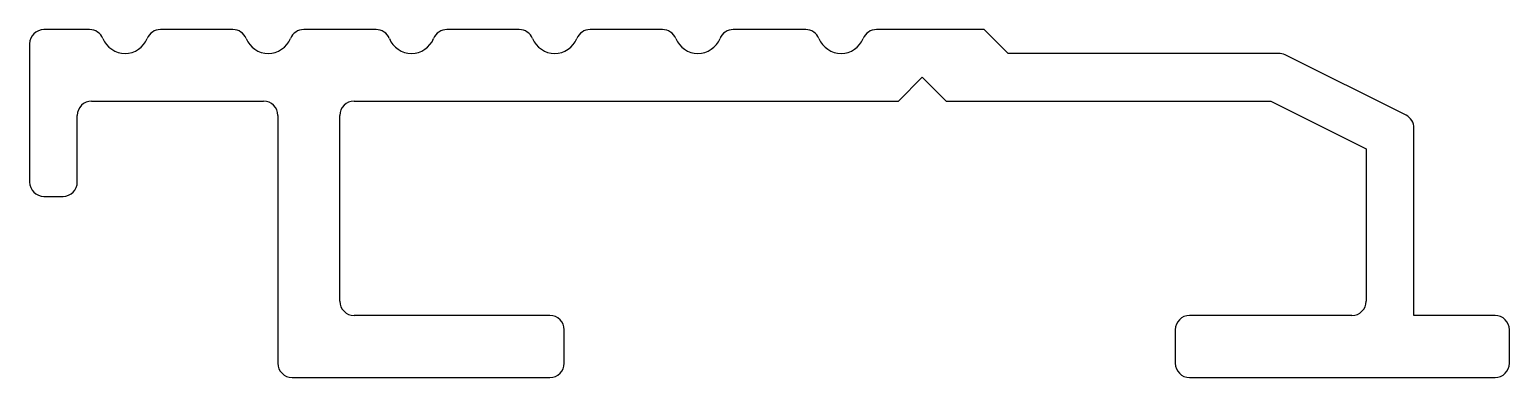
# Model space of a CAD drawing. Extents: x 3547.4 to 3578.4, y 1015.9 to 1023.2.
import ezdxf

# ---------------------------------------------------------------- set-up
doc = ezdxf.new("R2010")
doc.units = 0
doc.layers.get('0').update_dxf_attribs({"linetype": 'CONTINUOUS'})

msp = doc.modelspace()

# ---------------------------------------------------------------- linework, layer by layer
for p, q in [((3548.645, 1023.232), (3547.687, 1023.232)), ((3551.645, 1023.232), (3550.129, 1023.232)), ((3554.645, 1023.232), (3553.129, 1023.232)), ((3557.645, 1023.232), (3556.129, 1023.232)), ((3560.645, 1023.232), (3559.129, 1023.232)), ((3563.645, 1023.232), (3562.129, 1023.232)), ((3567.387, 1023.232), (3565.129, 1023.232)), ((3567.887, 1022.732), (3567.387, 1023.232)), ((3547.387, 1022.932), (3547.387, 1020.032)), ((3573.552, 1022.732), (3567.887, 1022.732)), ((3576.221, 1021.433), (3573.687, 1022.701)), ((3566.087, 1022.232), (3565.587, 1021.732)), ((3566.587, 1021.732), (3566.087, 1022.232)), ((3548.687, 1021.732), (3552.287, 1021.732)), ((3554.187, 1021.732), (3565.587, 1021.732)), ((3566.587, 1021.732), (3573.387, 1021.732)), ((3573.387, 1021.732), (3575.387, 1020.732)), ((3548.387, 1020.032), (3548.387, 1021.432)), ((3552.587, 1021.432), (3552.587, 1016.232)), ((3553.887, 1017.532), (3553.887, 1021.432)), ((3576.387, 1017.232), (3576.387, 1021.165)), ((3575.387, 1020.732), (3575.387, 1017.532)), ((3547.687, 1019.732), (3548.087, 1019.732)), ((3558.287, 1017.232), (3554.187, 1017.232)), ((3575.087, 1017.232), (3571.687, 1017.232)), ((3578.087, 1017.232), (3576.387, 1017.232)), ((3558.587, 1016.232), (3558.587, 1016.932)), ((3571.387, 1016.932), (3571.387, 1016.232)), ((3578.387, 1016.232), (3578.387, 1016.932)), ((3552.887, 1015.932), (3558.287, 1015.932)), ((3571.687, 1015.932), (3578.087, 1015.932))]:
    msp.add_line(p, q)
for centre, radius, start, end in [((3547.687, 1022.932), 0.3, 90, 180), ((3548.645, 1022.932), 0.3, 22.0243, 90), ((3549.387, 1023.232), 0.5, 202.0243, 337.9757), ((3550.129, 1022.932), 0.3, 90, 157.9757), ((3551.645, 1022.932), 0.3, 22.0243, 90), ((3552.387, 1023.232), 0.5, 202.0243, 337.9757), ((3553.129, 1022.932), 0.3, 90, 157.9757), ((3554.645, 1022.932), 0.3, 22.0243, 90), ((3555.387, 1023.232), 0.5, 202.0243, 337.9757), ((3556.129, 1022.932), 0.3, 90, 157.9757), ((3557.645, 1022.932), 0.3, 22.0243, 90), ((3558.387, 1023.232), 0.5, 202.0243, 337.9757), ((3559.129, 1022.932), 0.3, 90, 157.9757), ((3560.645, 1022.932), 0.3, 22.0243, 90), ((3561.387, 1023.232), 0.5, 202.0243, 337.9757), ((3562.129, 1022.932), 0.3, 90, 157.9757), ((3563.645, 1022.932), 0.3, 22.0243, 90), ((3564.387, 1023.232), 0.5, 202.0243, 337.9757), ((3565.129, 1022.932), 0.3, 90, 157.9757), ((3573.552, 1022.432), 0.3, 63.4349, 90), ((3548.687, 1021.432), 0.3, 90, 180), ((3552.287, 1021.432), 0.3, 0, 90), ((3554.187, 1021.432), 0.3, 90, 180), ((3576.087, 1021.165), 0.3, 0, 63.4349), ((3547.687, 1020.032), 0.3, 180, 270), ((3548.087, 1020.032), 0.3, 270, 360), ((3554.187, 1017.532), 0.3, 180, 270), ((3575.087, 1017.532), 0.3, 270, 360), ((3558.287, 1016.932), 0.3, 0, 90), ((3571.687, 1016.932), 0.3, 90, 180), ((3578.087, 1016.932), 0.3, 0, 90), ((3552.887, 1016.232), 0.3, 180, 270), ((3558.287, 1016.232), 0.3, 270, 360), ((3571.687, 1016.232), 0.3, 180, 270), ((3578.087, 1016.232), 0.3, 270, 360)]:
    msp.add_arc(centre, radius, start, end)

doc.saveas('drawing.dxf')
